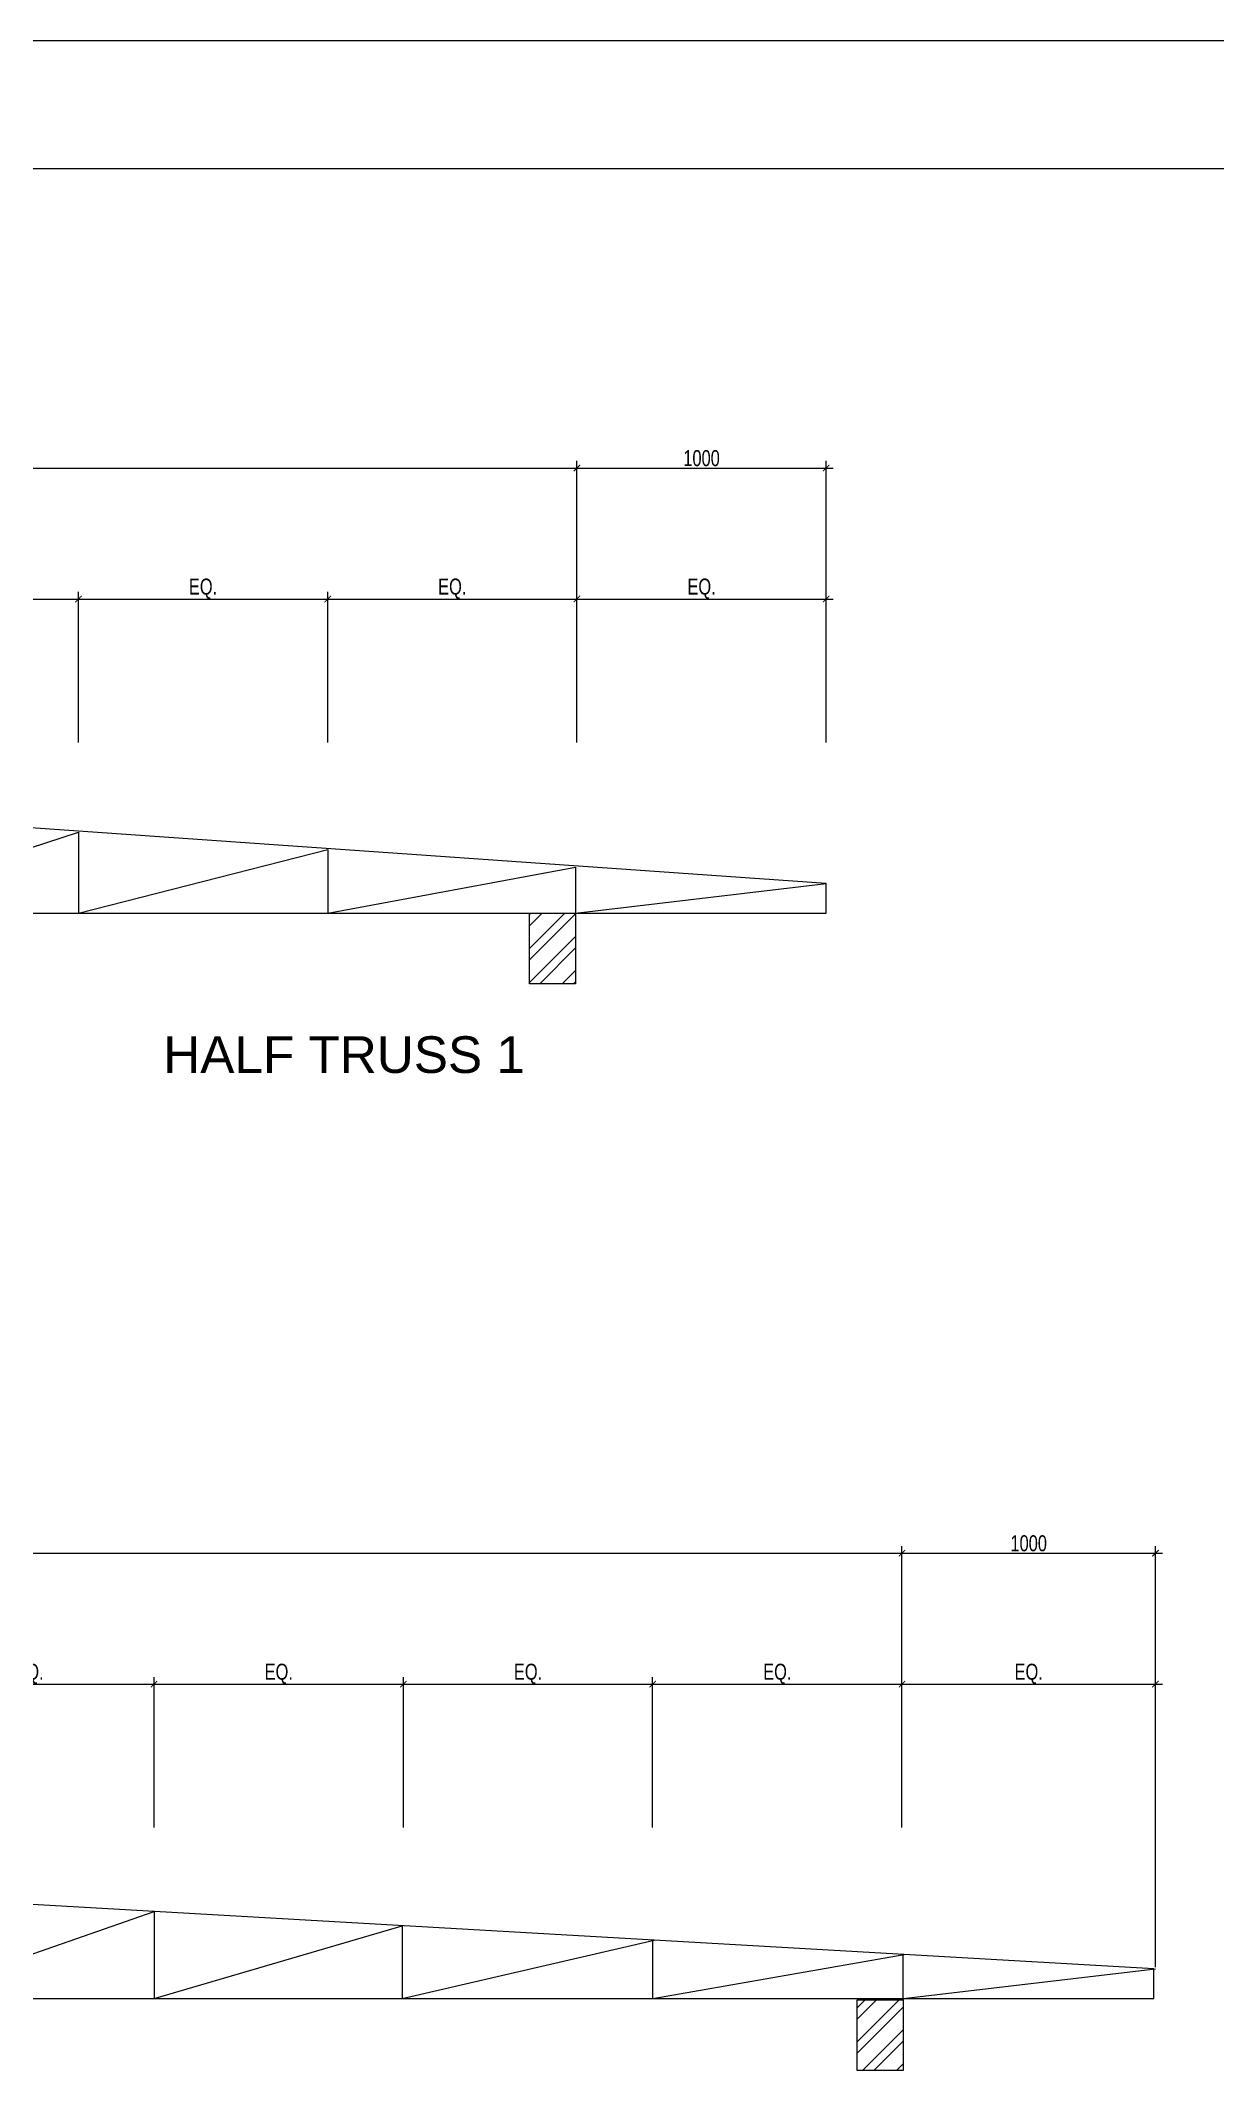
# Model space of a CAD drawing. Header units: millimetres. Extents: x -248340 to 456025, y 261499 to 1049645.
# Drawn here: x 51949 to 70311, y 462697 to 494404 of the extents above; entities that cross this region are included whole.
import ezdxf

# ---------------------------------------------------------------- set-up
doc = ezdxf.new("R2010")
doc.units = ezdxf.units.MM
doc.header["$LTSCALE"] = 8
doc.header["$MEASUREMENT"] = 0
doc.header["$PDMODE"] = 3
doc.header["$PDSIZE"] = 0.3125
doc.layers.get('0').update_dxf_attribs({"linetype": 'CONTINUOUS'})
doc.layers.get('DEFPOINTS').update_dxf_attribs({"color": 8, "linetype": 'CONTINUOUS'})
doc.layers.add('13. Text', color=2, linetype='CONTINUOUS', lineweight=5)
doc.layers.add('DIM', color=2, linetype='CONTINUOUS', lineweight=25)
doc.layers.add('mv', color=30, linetype='CONTINUOUS', plot=False)
doc.styles.add('ARIAL', font='arial.ttf')
doc.styles.add('EN-SCL-DIM', font='swisscl.ttf')
doc.dimstyles.new('SC50', dxfattribs={"dimscale": 0.5, "dimtxt": 250, "dimasz": 200, "dimexe": 220, "dimexo": 50, "dimgap": 50, "dimtad": 1, "dimdec": 0, "dimrnd": 1, "dimzin": 0, "dimdsep": 46, "dimlunit": 6, "dimtxsty": 'EN-SCL-DIM', "dimblk": 'ARCHTICK', "dimcen": 100, "dimdle": 220, "dimclrd": 1, "dimclre": 1, "dimclrt": 3, "dimadec": 0, "dimazin": 0, "dimtfac": 1, "dimtdec": 0, "dimtofl": 0, "dimtmove": 0, "dimatfit": 3, "dimldrblk": 'OPEN90', "dimfxl": 1, "dimtolj": 1, "dimtzin": 0, "dimarcsym": 1})

# ---------------------------------------------------------------- blocks, each defined once
blk = doc.blocks.new('_ArchTick')
at = {"color": 0, "linetype": 'ByBlock', "const_width": 0.15}
blk.add_lwpolyline([(-0.5, -0.5), (0.5, 0.5)], dxfattribs=at)
blk = doc.blocks.new('*D858')
at = {"layer": 'DEFPOINTS', "color": 0, "lineweight": 30, "ltscale": 1.25, "transparency": 16777216}
for p in [(57614, 468730), (53721, 466741), (57614, 466466)]:
    blk.add_point(p, dxfattribs=at)
at = {"layer": 'DIM', "color": 1, "lineweight": -2, "ltscale": 1.25, "transparency": 16777216}
for p, q in [((53611, 468730), (57724, 468730)), ((53721, 466766), (53721, 468840)), ((57614, 466491), (57614, 468840))]:
    blk.add_line(p, q, dxfattribs=at)
at = {"layer": 'DIM', "color": 1, "lineweight": -2, "ltscale": 1.25, "transparency": 16777216, "xscale": 100, "yscale": 100, "zscale": 100, "rotation": 180}
blk.add_blockref('_ArchTick', (53721, 468730), dxfattribs=at)
at = {"layer": 'DIM', "color": 1, "lineweight": -2, "ltscale": 1.25, "transparency": 16777216, "xscale": 100, "yscale": 100, "zscale": 100}
blk.add_blockref('_ArchTick', (57614, 468730), dxfattribs=at)
at = {"layer": 'DIM', "color": 3, "ltscale": 1.25, "transparency": 16777216, "insert": (55668, 468890), "char_height": 125, "attachment_point": 5, "style": 'EN-SCL-DIM'}
blk.add_mtext('\\A1;{\\H2x;EQ.}', dxfattribs=at)
blk = doc.blocks.new('_Open90')
at = {"color": 0, "linetype": 'ByBlock', "lineweight": -2}
for p, q in [((0, 0), (-1, 0)), ((-0.5, 0.5), (0, 0)), ((0, 0), (-0.5, -0.5))]:
    blk.add_line(p, q, dxfattribs=at)
blk = doc.blocks.new('*D859')
at = {"layer": 'DEFPOINTS', "color": 0, "lineweight": 30, "ltscale": 1.25, "transparency": 16777216}
for p in [(53721, 468730), (49828, 466741), (53721, 466466)]:
    blk.add_point(p, dxfattribs=at)
at = {"layer": 'DIM', "color": 1, "lineweight": -2, "ltscale": 1.25, "transparency": 16777216}
for p, q in [((49718, 468730), (53831, 468730)), ((49828, 466766), (49828, 468840)), ((53721, 466491), (53721, 468840))]:
    blk.add_line(p, q, dxfattribs=at)
at = {"layer": 'DIM', "color": 1, "lineweight": -2, "ltscale": 1.25, "transparency": 16777216, "xscale": 100, "yscale": 100, "zscale": 100, "rotation": 180}
blk.add_blockref('_ArchTick', (49828, 468730), dxfattribs=at)
at = {"layer": 'DIM', "color": 1, "lineweight": -2, "ltscale": 1.25, "transparency": 16777216, "xscale": 100, "yscale": 100, "zscale": 100}
blk.add_blockref('_ArchTick', (53721, 468730), dxfattribs=at)
at = {"layer": 'DIM', "color": 3, "ltscale": 1.25, "transparency": 16777216, "insert": (51775, 468890), "char_height": 125, "attachment_point": 5, "style": 'EN-SCL-DIM'}
blk.add_mtext('\\A1;{\\H2x;EQ.}', dxfattribs=at)
blk = doc.blocks.new('*D861')
at = {"layer": 'DEFPOINTS', "color": 0, "lineweight": 30, "ltscale": 1.25, "transparency": 16777216}
for p in [(61507, 468730), (57614, 466741), (61507, 466466)]:
    blk.add_point(p, dxfattribs=at)
at = {"layer": 'DIM', "color": 1, "lineweight": -2, "ltscale": 1.25, "transparency": 16777216}
for p, q in [((57504, 468730), (61617, 468730)), ((57614, 466766), (57614, 468840)), ((61507, 466491), (61507, 468840))]:
    blk.add_line(p, q, dxfattribs=at)
at = {"layer": 'DIM', "color": 1, "lineweight": -2, "ltscale": 1.25, "transparency": 16777216, "xscale": 100, "yscale": 100, "zscale": 100, "rotation": 180}
blk.add_blockref('_ArchTick', (57614, 468730), dxfattribs=at)
at = {"layer": 'DIM', "color": 1, "lineweight": -2, "ltscale": 1.25, "transparency": 16777216, "xscale": 100, "yscale": 100, "zscale": 100}
blk.add_blockref('_ArchTick', (61507, 468730), dxfattribs=at)
at = {"layer": 'DIM', "color": 3, "ltscale": 1.25, "transparency": 16777216, "insert": (59561, 468890), "char_height": 125, "attachment_point": 5, "style": 'EN-SCL-DIM'}
blk.add_mtext('\\A1;{\\H2x;EQ.}', dxfattribs=at)
blk = doc.blocks.new('*D881')
at = {"layer": 'DEFPOINTS', "color": 0, "lineweight": 30, "ltscale": 1.25, "transparency": 16777216}
for p in [(65401, 470776), (65401, 467666), (26469, 466741)]:
    blk.add_point(p, dxfattribs=at)
at = {"layer": 'DIM', "color": 1, "lineweight": -2, "ltscale": 1.25, "transparency": 16777216}
for p, q in [((26469, 466766), (26469, 470886)), ((65401, 467691), (65401, 470886)), ((26359, 470776), (65511, 470776))]:
    blk.add_line(p, q, dxfattribs=at)
at = {"layer": 'DIM', "color": 1, "lineweight": -2, "ltscale": 1.25, "transparency": 16777216, "xscale": 100, "yscale": 100, "zscale": 100, "rotation": 180}
blk.add_blockref('_ArchTick', (26469, 470776), dxfattribs=at)
at = {"layer": 'DIM', "color": 1, "lineweight": -2, "ltscale": 1.25, "transparency": 16777216, "xscale": 100, "yscale": 100, "zscale": 100}
blk.add_blockref('_ArchTick', (65401, 470776), dxfattribs=at)
at = {"layer": 'DIM', "color": 3, "ltscale": 1.25, "transparency": 16777216, "insert": (45935, 470929), "char_height": 125, "attachment_point": 5, "style": 'EN-SCL-DIM'}
blk.add_mtext('\\A1;{\\H2x;8900}', dxfattribs=at)
blk = doc.blocks.new('*D862')
at = {"layer": 'DEFPOINTS', "color": 0, "lineweight": 30, "ltscale": 1.25, "transparency": 16777216}
for p in [(69360, 470776), (65401, 467666), (69360, 464285)]:
    blk.add_point(p, dxfattribs=at)
at = {"layer": 'DIM', "color": 1, "lineweight": -2, "ltscale": 1.25, "transparency": 16777216}
for p, q in [((65401, 467691), (65401, 470886)), ((69360, 464310), (69360, 470886)), ((65291, 470776), (69470, 470776))]:
    blk.add_line(p, q, dxfattribs=at)
at = {"layer": 'DIM', "color": 1, "lineweight": -2, "ltscale": 1.25, "transparency": 16777216, "xscale": 100, "yscale": 100, "zscale": 100, "rotation": 180}
blk.add_blockref('_ArchTick', (65401, 470776), dxfattribs=at)
at = {"layer": 'DIM', "color": 1, "lineweight": -2, "ltscale": 1.25, "transparency": 16777216, "xscale": 100, "yscale": 100, "zscale": 100}
blk.add_blockref('_ArchTick', (69360, 470776), dxfattribs=at)
at = {"layer": 'DIM', "color": 3, "ltscale": 1.25, "transparency": 16777216, "insert": (67380, 470929), "char_height": 125, "attachment_point": 5, "style": 'EN-SCL-DIM'}
blk.add_mtext('\\A1;{\\H2x;1000}', dxfattribs=at)
blk = doc.blocks.new('*D863')
at = {"layer": 'DEFPOINTS', "color": 0, "lineweight": 30, "ltscale": 1.25, "transparency": 16777216}
for p in [(65401, 468730), (61507, 466741), (65401, 466466)]:
    blk.add_point(p, dxfattribs=at)
at = {"layer": 'DIM', "color": 1, "lineweight": -2, "ltscale": 1.25, "transparency": 16777216}
for p, q in [((61397, 468730), (65511, 468730)), ((61507, 466766), (61507, 468840)), ((65401, 466491), (65401, 468840))]:
    blk.add_line(p, q, dxfattribs=at)
at = {"layer": 'DIM', "color": 1, "lineweight": -2, "ltscale": 1.25, "transparency": 16777216, "xscale": 100, "yscale": 100, "zscale": 100, "rotation": 180}
blk.add_blockref('_ArchTick', (61507, 468730), dxfattribs=at)
at = {"layer": 'DIM', "color": 1, "lineweight": -2, "ltscale": 1.25, "transparency": 16777216, "xscale": 100, "yscale": 100, "zscale": 100}
blk.add_blockref('_ArchTick', (65401, 468730), dxfattribs=at)
at = {"layer": 'DIM', "color": 3, "ltscale": 1.25, "transparency": 16777216, "insert": (63454, 468890), "char_height": 125, "attachment_point": 5, "style": 'EN-SCL-DIM'}
blk.add_mtext('\\A1;{\\H2x;EQ.}', dxfattribs=at)
blk = doc.blocks.new('*D864')
at = {"layer": 'DEFPOINTS', "color": 0, "lineweight": 30, "ltscale": 1.25, "transparency": 16777216}
for p in [(69360, 468730), (65401, 466741), (69360, 466466)]:
    blk.add_point(p, dxfattribs=at)
at = {"layer": 'DIM', "color": 1, "lineweight": -2, "ltscale": 1.25, "transparency": 16777216}
for p, q in [((65291, 468730), (69470, 468730)), ((65401, 466766), (65401, 468840)), ((69360, 466491), (69360, 468840))]:
    blk.add_line(p, q, dxfattribs=at)
at = {"layer": 'DIM', "color": 1, "lineweight": -2, "ltscale": 1.25, "transparency": 16777216, "xscale": 100, "yscale": 100, "zscale": 100, "rotation": 180}
blk.add_blockref('_ArchTick', (65401, 468730), dxfattribs=at)
at = {"layer": 'DIM', "color": 1, "lineweight": -2, "ltscale": 1.25, "transparency": 16777216, "xscale": 100, "yscale": 100, "zscale": 100}
blk.add_blockref('_ArchTick', (69360, 468730), dxfattribs=at)
at = {"layer": 'DIM', "color": 3, "ltscale": 1.25, "transparency": 16777216, "insert": (67380, 468890), "char_height": 125, "attachment_point": 5, "style": 'EN-SCL-DIM'}
blk.add_mtext('\\A1;{\\H2x;EQ.}', dxfattribs=at)
blk = doc.blocks.new('*D906')
at = {"layer": 'DEFPOINTS', "color": 0, "lineweight": 30, "ltscale": 1.25, "transparency": 16777216}
for p in [(60325, 485681), (56432, 483692), (60325, 483417)]:
    blk.add_point(p, dxfattribs=at)
at = {"layer": 'DIM', "color": 1, "lineweight": -2, "ltscale": 1.25, "transparency": 16777216}
for p, q in [((56432, 483717), (56432, 485791)), ((60325, 483442), (60325, 485791)), ((56322, 485681), (60435, 485681))]:
    blk.add_line(p, q, dxfattribs=at)
at = {"layer": 'DIM', "color": 1, "lineweight": -2, "ltscale": 1.25, "transparency": 16777216, "xscale": 100, "yscale": 100, "zscale": 100, "rotation": 180}
blk.add_blockref('_ArchTick', (56432, 485681), dxfattribs=at)
at = {"layer": 'DIM', "color": 1, "lineweight": -2, "ltscale": 1.25, "transparency": 16777216, "xscale": 100, "yscale": 100, "zscale": 100}
blk.add_blockref('_ArchTick', (60325, 485681), dxfattribs=at)
at = {"layer": 'DIM', "color": 3, "ltscale": 1.25, "transparency": 16777216, "insert": (58378, 485841), "char_height": 125, "attachment_point": 5, "style": 'EN-SCL-DIM'}
blk.add_mtext('\\A1;{\\H2x;EQ.}', dxfattribs=at)
blk = doc.blocks.new('*D907')
at = {"layer": 'DEFPOINTS', "color": 0, "lineweight": 30, "ltscale": 1.25, "transparency": 16777216}
for p in [(56432, 485681), (52538, 483692), (56432, 483417)]:
    blk.add_point(p, dxfattribs=at)
at = {"layer": 'DIM', "color": 1, "lineweight": -2, "ltscale": 1.25, "transparency": 16777216}
for p, q in [((52538, 483717), (52538, 485791)), ((56432, 483442), (56432, 485791)), ((52428, 485681), (56542, 485681))]:
    blk.add_line(p, q, dxfattribs=at)
at = {"layer": 'DIM', "color": 1, "lineweight": -2, "ltscale": 1.25, "transparency": 16777216, "xscale": 100, "yscale": 100, "zscale": 100, "rotation": 180}
blk.add_blockref('_ArchTick', (52538, 485681), dxfattribs=at)
at = {"layer": 'DIM', "color": 1, "lineweight": -2, "ltscale": 1.25, "transparency": 16777216, "xscale": 100, "yscale": 100, "zscale": 100}
blk.add_blockref('_ArchTick', (56432, 485681), dxfattribs=at)
at = {"layer": 'DIM', "color": 3, "ltscale": 1.25, "transparency": 16777216, "insert": (54485, 485841), "char_height": 125, "attachment_point": 5, "style": 'EN-SCL-DIM'}
blk.add_mtext('\\A1;{\\H2x;EQ.}', dxfattribs=at)
blk = doc.blocks.new('*D908')
at = {"layer": 'DEFPOINTS', "color": 0, "lineweight": 30, "ltscale": 1.25, "transparency": 16777216}
for p in [(52538, 485681), (48645, 483692), (52538, 483417)]:
    blk.add_point(p, dxfattribs=at)
at = {"layer": 'DIM', "color": 1, "lineweight": -2, "ltscale": 1.25, "transparency": 16777216}
for p, q in [((48645, 483717), (48645, 485791)), ((52538, 483442), (52538, 485791)), ((48535, 485681), (52648, 485681))]:
    blk.add_line(p, q, dxfattribs=at)
at = {"layer": 'DIM', "color": 1, "lineweight": -2, "ltscale": 1.25, "transparency": 16777216, "xscale": 100, "yscale": 100, "zscale": 100, "rotation": 180}
blk.add_blockref('_ArchTick', (48645, 485681), dxfattribs=at)
at = {"layer": 'DIM', "color": 1, "lineweight": -2, "ltscale": 1.25, "transparency": 16777216, "xscale": 100, "yscale": 100, "zscale": 100}
blk.add_blockref('_ArchTick', (52538, 485681), dxfattribs=at)
at = {"layer": 'DIM', "color": 3, "ltscale": 1.25, "transparency": 16777216, "insert": (50592, 485841), "char_height": 125, "attachment_point": 5, "style": 'EN-SCL-DIM'}
blk.add_mtext('\\A1;{\\H2x;EQ.}', dxfattribs=at)
blk = doc.blocks.new('*D909')
at = {"layer": 'DEFPOINTS', "color": 0, "lineweight": 30, "ltscale": 1.25, "transparency": 16777216}
for p in [(64218, 485681), (60325, 483692), (64218, 483417)]:
    blk.add_point(p, dxfattribs=at)
at = {"layer": 'DIM', "color": 1, "lineweight": -2, "ltscale": 1.25, "transparency": 16777216}
for p, q in [((60325, 483717), (60325, 485791)), ((64218, 483442), (64218, 485791)), ((60215, 485681), (64328, 485681))]:
    blk.add_line(p, q, dxfattribs=at)
at = {"layer": 'DIM', "color": 1, "lineweight": -2, "ltscale": 1.25, "transparency": 16777216, "xscale": 100, "yscale": 100, "zscale": 100, "rotation": 180}
blk.add_blockref('_ArchTick', (60325, 485681), dxfattribs=at)
at = {"layer": 'DIM', "color": 1, "lineweight": -2, "ltscale": 1.25, "transparency": 16777216, "xscale": 100, "yscale": 100, "zscale": 100}
blk.add_blockref('_ArchTick', (64218, 485681), dxfattribs=at)
at = {"layer": 'DIM', "color": 3, "ltscale": 1.25, "transparency": 16777216, "insert": (62271, 485841), "char_height": 125, "attachment_point": 5, "style": 'EN-SCL-DIM'}
blk.add_mtext('\\A1;{\\H2x;EQ.}', dxfattribs=at)
blk = doc.blocks.new('*D914')
at = {"layer": 'DEFPOINTS', "color": 0, "lineweight": 30, "ltscale": 1.25, "transparency": 16777216}
for p in [(60325, 487727), (60325, 484616), (29180, 483692)]:
    blk.add_point(p, dxfattribs=at)
at = {"layer": 'DIM', "color": 1, "lineweight": -2, "ltscale": 1.25, "transparency": 16777216}
for p, q in [((29070, 487727), (60435, 487727)), ((29180, 483717), (29180, 487837)), ((60325, 484641), (60325, 487837))]:
    blk.add_line(p, q, dxfattribs=at)
at = {"layer": 'DIM', "color": 1, "lineweight": -2, "ltscale": 1.25, "transparency": 16777216, "xscale": 100, "yscale": 100, "zscale": 100, "rotation": 180}
blk.add_blockref('_ArchTick', (29180, 487727), dxfattribs=at)
at = {"layer": 'DIM', "color": 1, "lineweight": -2, "ltscale": 1.25, "transparency": 16777216, "xscale": 100, "yscale": 100, "zscale": 100}
blk.add_blockref('_ArchTick', (60325, 487727), dxfattribs=at)
at = {"layer": 'DIM', "color": 3, "ltscale": 1.25, "transparency": 16777216, "insert": (44752, 487880), "char_height": 125, "attachment_point": 5, "style": 'EN-SCL-DIM'}
blk.add_mtext('\\A1;{\\H2x;6800}', dxfattribs=at)
blk = doc.blocks.new('*D910')
at = {"layer": 'DEFPOINTS', "color": 0, "lineweight": 30, "ltscale": 1.25, "transparency": 16777216}
for p in [(64218, 487727), (60325, 484616), (64218, 484549)]:
    blk.add_point(p, dxfattribs=at)
at = {"layer": 'DIM', "color": 1, "lineweight": -2, "ltscale": 1.25, "transparency": 16777216}
for p, q in [((60215, 487727), (64328, 487727)), ((60325, 484641), (60325, 487837)), ((64218, 484574), (64218, 487837))]:
    blk.add_line(p, q, dxfattribs=at)
at = {"layer": 'DIM', "color": 1, "lineweight": -2, "ltscale": 1.25, "transparency": 16777216, "xscale": 100, "yscale": 100, "zscale": 100, "rotation": 180}
blk.add_blockref('_ArchTick', (60325, 487727), dxfattribs=at)
at = {"layer": 'DIM', "color": 1, "lineweight": -2, "ltscale": 1.25, "transparency": 16777216, "xscale": 100, "yscale": 100, "zscale": 100}
blk.add_blockref('_ArchTick', (64218, 487727), dxfattribs=at)
at = {"layer": 'DIM', "color": 3, "ltscale": 1.25, "transparency": 16777216, "insert": (62271, 487880), "char_height": 125, "attachment_point": 5, "style": 'EN-SCL-DIM'}
blk.add_mtext('\\A1;{\\H2x;1000}', dxfattribs=at)

msp = doc.modelspace()

# ---------------------------------------------------------------- hatches: boundary and pattern name
at = {"lineweight": 30, "ltscale": 1.25}
h = msp.add_hatch(dxfattribs=at)
h.set_pattern_fill('ANSI32', color=5, scale=1000)
h.set_pattern_definition([(45, (-331297.2, 609592.87), (-265.16504, 265.16504), []), (45, (-331120.42, 609592.87), (-265.16504, 265.16504), [])])
h.paths.add_polyline_path([(29920.121, 480771.999), (29179.603, 480771.999), (29179.603, 479671.822), (29920.121, 479671.822)])
h.paths.add_polyline_path([(59584.901, 479671.822), (60304.345, 479671.822), (60304.345, 480771.999), (59584.901, 480771.999)])
h = msp.add_hatch(dxfattribs=at)
h.set_pattern_fill('ANSI32', color=5, scale=1000)
h.set_pattern_definition([(45, (-334007.7, 592642.25), (-265.16504, 265.16504), []), (45, (-333830.92, 592642.25), (-265.16504, 265.16504), [])])
h.paths.add_polyline_path([(27209.621, 463821.377), (26469.103, 463821.377), (26469.103, 462721.2), (27209.621, 462721.2)])
h.paths.add_polyline_path([(64701.576, 463796.784), (64701.576, 462696.607), (65421.02, 462696.607), (65421.02, 463796.784)])

# ---------------------------------------------------------------- linework, layer by layer
at = {"color": 2, "ltscale": 1.25}
for p, q in [((64217.932, 481235.233), (29179.603, 483691.923)), ((64217.932, 480771.999), (64217.932, 481235.233)), ((29179.603, 480771.999), (64217.932, 480771.999)), ((69334.607, 464284.611), (26469.103, 466741.301)), ((69334.607, 463821.377), (69334.607, 464284.611)), ((26469.103, 463821.377), (69334.607, 463821.377))]:
    msp.add_line(p, q, dxfattribs=at)
at = {"color": 5, "ltscale": 1.25}
for p, q in [((48645.722, 480771.999), (52538.997, 482041.531)), ((52538.997, 482041.531), (52538.997, 480771.999)), ((52538.997, 480771.999), (56432.272, 481766.423)), ((56432.272, 481766.423), (56432.272, 480771.999)), ((56432.272, 480771.999), (60304.345, 481491.443)), ((60304.345, 481491.443), (60304.345, 480771.999)), ((60304.345, 480771.999), (64217.932, 481235.233)), ((49828.497, 463821.377), (53721.772, 465179.407)), ((53721.772, 465179.407), (53721.772, 463821.377)), ((53721.772, 463821.377), (57593.845, 464957.493)), ((57593.845, 464957.493), (57593.845, 463821.377)), ((57593.845, 463821.377), (61533.058, 464731.73)), ((61507.432, 463821.377), (61507.432, 464733.199)), ((61507.432, 463821.377), (65433.832, 464508.171)), ((65421.02, 463796.784), (65421.02, 464508.905)), ((65421.02, 463821.377), (69360.232, 464284.611))]:
    msp.add_line(p, q, dxfattribs=at)
at = {"color": 1, "ltscale": 1.25}
for points in [[(59584.901, 480771.999), (60304.345, 480771.999), (60304.345, 479671.822), (59584.901, 479671.822)], [(64701.576, 463796.784), (65421.02, 463796.784), (65421.02, 462696.607), (64701.576, 462696.607)]]:
    msp.add_lwpolyline(points, close=True, dxfattribs=at)
at = {"layer": 'mv', "color": 6}
for p, q in [((19391.713, 494404.096), (103491.713, 494404.096)), ((21391.713, 492404.096), (100991.713, 492404.096))]:
    msp.add_line(p, q, dxfattribs=at)

# ---------------------------------------------------------------- texts
at = {"layer": '13. Text', "color": 3, "insert": (53864.212, 478850.565), "char_height": 572.90757, "width": 8109.17729, "attachment_point": 1, "style": 'ARIAL'}
msp.add_mtext('HALF TRUSS 1', dxfattribs=at)

# ---------------------------------------------------------------- dimensions: what is measured, and where the dimension line sits
at = {"layer": 'DIM', "color": 0, "ltscale": 1.25}
for base, p1, p2, text, picture, middle in [((60324.785, 487726.973), (29179.603, 483691.923), (60324.785, 484616.356), '{\\H2x;6800}', '*D914', (44752.194, 487880.003)), ((64217.932, 487726.973), (60324.785, 484616.356), (64217.932, 484548.603), '{\\H2x;1000}', '*D910', (62271.358, 487880.003)), ((52538.489, 485680.708), (48645.341, 483692.113), (52538.489, 483417.005), '{\\H2x;EQ.}', '*D908', (50591.915, 485840.701)), ((56431.637, 485680.708), (52538.489, 483692.113), (56431.637, 483417.005), '{\\H2x;EQ.}', '*D907', (54485.063, 485840.701)), ((60324.785, 485680.708), (56431.637, 483692.113), (60324.785, 483417.005), '{\\H2x;EQ.}', '*D906', (58378.211, 485840.701)), ((64217.932, 485680.708), (60324.785, 483692.113), (64217.932, 483417.005), '{\\H2x;EQ.}', '*D909', (62271.358, 485840.701)), ((65400.58, 470776.351), (26469.103, 466741.301), (65400.58, 467665.735), '{\\H2x;8900}', '*D881', (45934.842, 470929.382)), ((69360.232, 470776.351), (65400.58, 467665.735), (69360.232, 464284.611), '{\\H2x;1000}', '*D862', (67380.406, 470929.382)), ((53721.137, 468730.086), (49827.989, 466741.491), (53721.137, 466466.384), '{\\H2x;EQ.}', '*D859', (51774.563, 468890.079)), ((57614.285, 468730.086), (53721.137, 466741.491), (57614.285, 466466.384), '{\\H2x;EQ.}', '*D858', (55667.711, 468890.079)), ((61507.432, 468730.086), (57614.285, 466741.491), (61507.432, 466466.384), '{\\H2x;EQ.}', '*D861', (59560.859, 468890.079)), ((65400.58, 468730.086), (61507.432, 466741.491), (65400.58, 466466.384), '{\\H2x;EQ.}', '*D863', (63454.006, 468890.079)), ((69360.232, 468730.086), (65400.58, 466741.491), (69360.232, 466466.384), '{\\H2x;EQ.}', '*D864', (67380.406, 468890.079))]:
    dim = msp.add_linear_dim(base=base, p1=p1, p2=p2, text=text, dimstyle='SC50', dxfattribs=at)
    dim.commit()
    dim.dimension.update_dxf_attribs({"geometry": picture, "text_midpoint": middle})

doc.saveas('drawing.dxf')
